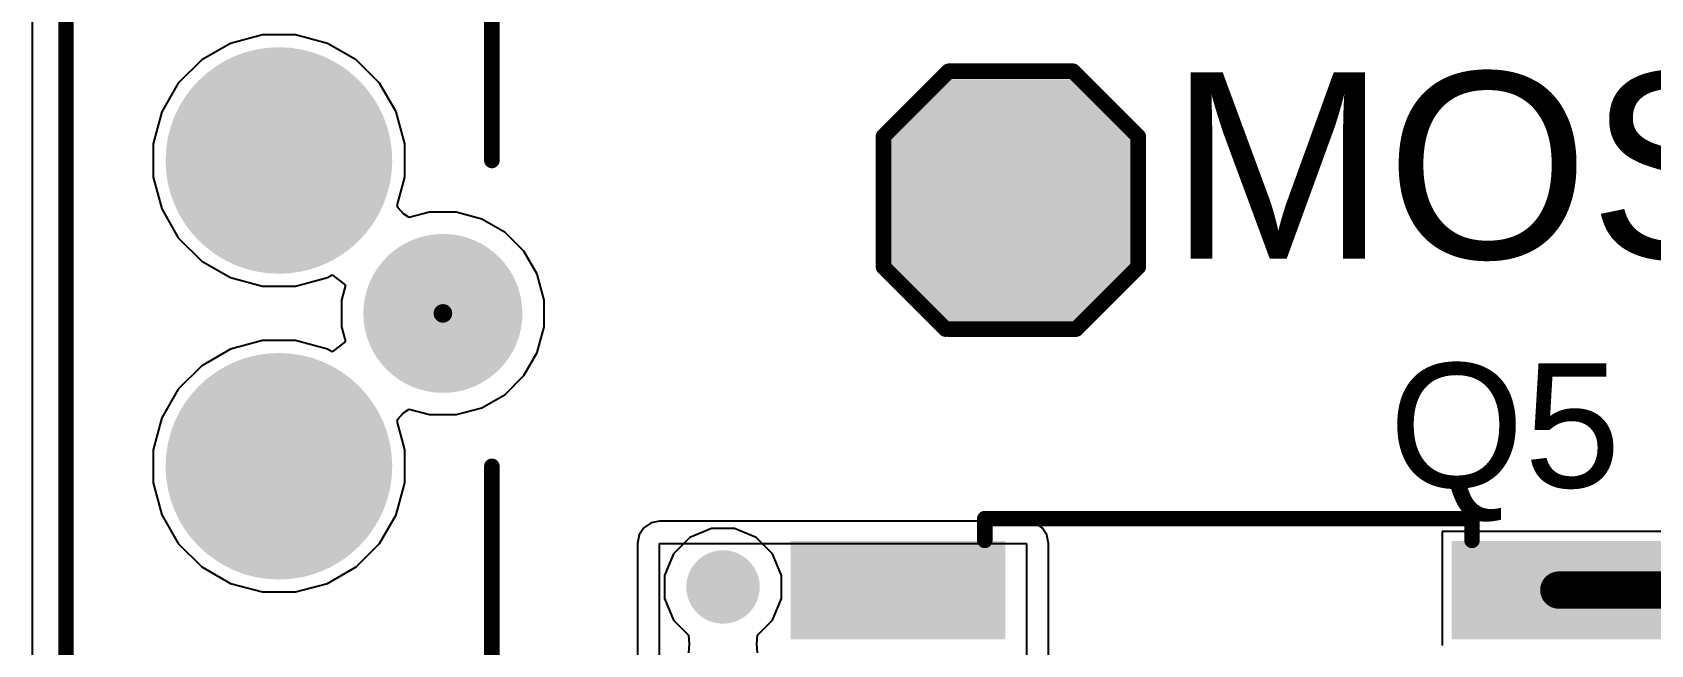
# Model space of a CAD drawing. Header units: millimetres. Extents: x 0 to 215, y 0 to 215.
# Drawn here: x 0.01 to 0.531, y 2.407 to 2.605 of the extents above; entities that cross this region are included whole.
import ezdxf

# ---------------------------------------------------------------- set-up
doc = ezdxf.new("R2010")
doc.units = ezdxf.units.MM
doc.header["$MEASUREMENT"] = 0
for name, color, linetype in [('BottomLayer', 5, 'Continuous'), ('BottomSolder', 6, 'Continuous'), ('MultiLayer', 9, 'Continuous'), ('PadHoleLayer', 156, 'Continuous'), ('TopLayer', 1, 'Continuous'), ('TopOverlay', 2, 'Continuous'), ('TopPaste', 8, 'Continuous'), ('TopSolder', 216, 'Continuous'), ('ViaHoleLayer', 16, 'Continuous')]:
    doc.layers.add(name, color=color, linetype=linetype)
doc.styles.add('Arial', font='', dxfattribs={"height": 0.2})
doc.styles.get('Arial').set_extended_font_data('Arial')

# ---------------------------------------------------------------- blocks, each defined once
blk = doc.blocks.new('SOIC_8_81')
at = {"layer": 'TopLayer'}
for points in [[(-0.07579, 0.08681), (-0.07579, 0.06319), (-0.13681, 0.06319), (-0.13681, 0.08681)], [(0.13681, 0.08681), (0.13681, 0.06319), (0.07579, 0.06319), (0.07579, 0.08681)], [(-0.07579, 0.03681), (-0.07579, 0.01319), (-0.13681, 0.01319), (-0.13681, 0.03681)], [(0.13681, 0.03681), (0.13681, 0.01319), (0.07579, 0.01319), (0.07579, 0.03681)], [(-0.07579, -0.01319), (-0.07579, -0.03681), (-0.13681, -0.03681), (-0.13681, -0.01319)], [(0.13681, -0.01319), (0.13681, -0.03681), (0.07579, -0.03681), (0.07579, -0.01319)], [(-0.07579, -0.06319), (-0.07579, -0.08681), (-0.13681, -0.08681), (-0.13681, -0.06319)], [(0.13681, -0.06319), (0.13681, -0.08681), (0.07579, -0.08681), (0.07579, -0.06319)]]:
    blk.add_hatch(color=1, dxfattribs=at).paths.add_polyline_path(points)
at = {"layer": 'TopOverlay'}
blk.add_hatch(color=2, dxfattribs=at).paths.add_polyline_path([(-0.072, 0.062), (-0.059, 0.062), (-0.059, 0.088), (-0.072, 0.088)])
at = {"layer": 'TopPaste'}
for points in [[(-0.07579, 0.08681), (-0.07579, 0.06319), (-0.13681, 0.06319), (-0.13681, 0.08681)], [(0.13681, 0.08681), (0.13681, 0.06319), (0.07579, 0.06319), (0.07579, 0.08681)], [(-0.07579, 0.03681), (-0.07579, 0.01319), (-0.13681, 0.01319), (-0.13681, 0.03681)], [(0.13681, 0.03681), (0.13681, 0.01319), (0.07579, 0.01319), (0.07579, 0.03681)], [(-0.07579, -0.01319), (-0.07579, -0.03681), (-0.13681, -0.03681), (-0.13681, -0.01319)], [(0.13681, -0.01319), (0.13681, -0.03681), (0.07579, -0.03681), (0.07579, -0.01319)], [(-0.07579, -0.06319), (-0.07579, -0.08681), (-0.13681, -0.08681), (-0.13681, -0.06319)], [(0.13681, -0.06319), (0.13681, -0.08681), (0.07579, -0.08681), (0.07579, -0.06319)]]:
    blk.add_hatch(color=8, dxfattribs=at).paths.add_polyline_path(points)
at = {"layer": 'TopSolder'}
for points in [[(-0.07179, 0.09081), (-0.07179, 0.05919), (-0.14081, 0.05919), (-0.14081, 0.09081)], [(0.14081, 0.09081), (0.14081, 0.05919), (0.07179, 0.05919), (0.07179, 0.09081)], [(-0.07179, 0.04081), (-0.07179, 0.00919), (-0.14081, 0.00919), (-0.14081, 0.04081)], [(0.14081, 0.04081), (0.14081, 0.00919), (0.07179, 0.00919), (0.07179, 0.04081)], [(-0.07179, -0.00919), (-0.07179, -0.04081), (-0.14081, -0.04081), (-0.14081, -0.00919)], [(0.14081, -0.00919), (0.14081, -0.04081), (0.07179, -0.04081), (0.07179, -0.00919)], [(-0.07179, -0.05919), (-0.07179, -0.09081), (-0.14081, -0.09081), (-0.14081, -0.05919)], [(0.14081, -0.05919), (0.14081, -0.09081), (0.07179, -0.09081), (0.07179, -0.05919)]]:
    blk.add_hatch(color=216, dxfattribs=at).paths.add_polyline_path(points)
at = {"layer": 'TopOverlay', "const_width": 0.005}
for points in [[(0.07837, 0.098), (-0.07837, 0.098)], [(-0.07837, 0.098), (-0.07837, 0.091)], [(0.07837, 0.098), (0.07837, 0.091)], [(-0.148, 0.08), (-0.148, 0.07)], [(-0.143, 0.075), (-0.148, 0.08)], [(-0.143, 0.075), (-0.148, 0.07)], [(-0.07837, -0.091), (-0.07837, -0.098)], [(0.07837, -0.091), (0.07837, -0.098)], [(0.07837, -0.098), (-0.07837, -0.098)]]:
    blk.add_lwpolyline(points, dxfattribs=at)
at = {"layer": 'TopOverlay', "const_width": 0.0025}
for points in [[(-0.07962, 0.098, 1), (-0.07712, 0.098, 1)], [(-0.07962, 0.098, 1), (-0.07712, 0.098, 1)], [(0.07712, 0.098, 1), (0.07962, 0.098, 1)], [(0.07712, 0.098, 1), (0.07962, 0.098, 1)], [(-0.07962, 0.091, 1), (-0.07712, 0.091, 1)], [(0.07712, 0.091, 1), (0.07962, 0.091, 1)], [(-0.14925, 0.08, 1), (-0.14675, 0.08, 1)], [(-0.14925, 0.08, 1), (-0.14675, 0.08, 1)], [(-0.14425, 0.075, 1), (-0.14175, 0.075, 1)], [(-0.14425, 0.075, 1), (-0.14175, 0.075, 1)], [(-0.14925, 0.07, 1), (-0.14675, 0.07, 1)], [(-0.14925, 0.07, 1), (-0.14675, 0.07, 1)], [(-0.07962, -0.091, 1), (-0.07712, -0.091, 1)], [(0.07712, -0.091, 1), (0.07962, -0.091, 1)], [(-0.07962, -0.098, 1), (-0.07712, -0.098, 1)], [(-0.07962, -0.098, 1), (-0.07712, -0.098, 1)], [(0.07712, -0.098, 1), (0.07962, -0.098, 1)], [(0.07712, -0.098, 1), (0.07962, -0.098, 1)]]:
    blk.add_lwpolyline(points, format="xyb", close=True, dxfattribs=at)
blk = doc.blocks.new('T____P______TH_1_8___H_________0_92___104')
at = {"layer": 'BottomLayer'}
blk.add_hatch(color=5, dxfattribs=at).paths.add_polyline_path([(0.01772, 0.03543), (-0.01772, 0.03543), (-0.03543, 0.01772), (-0.03543, -0.01772), (-0.01772, -0.03543), (0.01772, -0.03543), (0.03543, -0.01772), (0.03543, 0.01772)])
at = {"layer": 'BottomSolder'}
blk.add_hatch(color=6, dxfattribs=at).paths.add_polyline_path([(0.01972, 0.03943), (-0.01972, 0.03943), (-0.03943, 0.01972), (-0.03943, -0.01972), (-0.01972, -0.03943), (0.01972, -0.03943), (0.03943, -0.01972), (0.03943, 0.01972)])
at = {"layer": 'MultiLayer'}
blk.add_hatch(color=9, dxfattribs=at).paths.add_polyline_path([(0.01772, 0.03543), (-0.01772, 0.03543), (-0.03543, 0.01772), (-0.03543, -0.01772), (-0.01772, -0.03543), (0.01772, -0.03543), (0.03543, -0.01772), (0.03543, 0.01772)])
at = {"layer": 'PadHoleLayer'}
h = blk.add_hatch(color=156, dxfattribs=at)
edge = h.paths.add_edge_path()
edge.add_arc((0, 0), 0.01811, 0, 360)
at = {"layer": 'TopLayer'}
blk.add_hatch(color=1, dxfattribs=at).paths.add_polyline_path([(0.01772, 0.03543), (-0.01772, 0.03543), (-0.03543, 0.01772), (-0.03543, -0.01772), (-0.01772, -0.03543), (0.01772, -0.03543), (0.03543, -0.01772), (0.03543, 0.01772)])
at = {"layer": 'TopSolder'}
blk.add_hatch(color=216, dxfattribs=at).paths.add_polyline_path([(0.01972, 0.03943), (-0.01972, 0.03943), (-0.03943, 0.01972), (-0.03943, -0.01972), (-0.01972, -0.03943), (0.01972, -0.03943), (0.03943, -0.01972), (0.03943, 0.01972)])
at = {"layer": 'TopOverlay', "const_width": 0.005}
for points in [[(-0.041, 0.021), (-0.02, 0.042)], [(-0.02, 0.042), (0.02, 0.042)], [(0.02, 0.042), (0.041, 0.021)], [(-0.041, -0.021), (-0.041, 0.021)], [(0.041, -0.021), (0.041, 0.021)], [(-0.041, -0.021), (-0.021, -0.041)], [(0.021, -0.041), (0.041, -0.021)], [(-0.02, -0.041), (0.021, -0.041)]]:
    blk.add_lwpolyline(points, dxfattribs=at)
at = {"layer": 'TopOverlay', "const_width": 0.0025}
for points in [[(-0.02125, 0.042, 1), (-0.01875, 0.042, 1)], [(-0.02125, 0.042, 1), (-0.01875, 0.042, 1)], [(0.01875, 0.042, 1), (0.02125, 0.042, 1)], [(0.01875, 0.042, 1), (0.02125, 0.042, 1)], [(-0.04225, 0.021, 1), (-0.03975, 0.021, 1)], [(-0.04225, 0.021, 1), (-0.03975, 0.021, 1)], [(0.03975, 0.021, 1), (0.04225, 0.021, 1)], [(0.03975, 0.021, 1), (0.04225, 0.021, 1)], [(-0.04225, -0.021, 1), (-0.03975, -0.021, 1)], [(-0.04225, -0.021, 1), (-0.03975, -0.021, 1)], [(0.03975, -0.021, 1), (0.04225, -0.021, 1)], [(0.03975, -0.021, 1), (0.04225, -0.021, 1)], [(-0.02225, -0.041, 1), (-0.01975, -0.041, 1)], [(-0.02125, -0.041, 1), (-0.01875, -0.041, 1)], [(0.01975, -0.041, 1), (0.02225, -0.041, 1)], [(0.01975, -0.041, 1), (0.02225, -0.041, 1)]]:
    blk.add_lwpolyline(points, format="xyb", close=True, dxfattribs=at)
blk = doc.blocks.new('1053111206_108')
at = {"layer": 'BottomLayer'}
h = blk.add_hatch(color=5, dxfattribs=at)
edge = h.paths.add_edge_path()
edge.add_arc((-0.04921, 0.02638), 0.03346, 0, 360)
h = blk.add_hatch(color=5, dxfattribs=at)
edge = h.paths.add_edge_path()
edge.add_arc((0.04921, 0.02638), 0.03346, 0, 360)
at = {"layer": 'BottomSolder'}
h = blk.add_hatch(color=6, dxfattribs=at)
edge = h.paths.add_edge_path()
edge.add_arc((-0.04921, 0.02638), 0.03646, 0, 360)
h = blk.add_hatch(color=6, dxfattribs=at)
edge = h.paths.add_edge_path()
edge.add_arc((0.04921, 0.02638), 0.03646, 0, 360)
h = blk.add_hatch(color=6, dxfattribs=at)
edge = h.paths.add_edge_path()
edge.add_arc((0, -0.02638), 0.003, 0, 360)
at = {"layer": 'MultiLayer'}
h = blk.add_hatch(color=9, dxfattribs=at)
edge = h.paths.add_edge_path()
edge.add_arc((-0.04921, 0.02638), 0.03346, 0, 360)
h = blk.add_hatch(color=9, dxfattribs=at)
edge = h.paths.add_edge_path()
edge.add_arc((0.04921, 0.02638), 0.03346, 0, 360)
at = {"layer": 'PadHoleLayer'}
h = blk.add_hatch(color=156, dxfattribs=at)
edge = h.paths.add_edge_path()
edge.add_arc((-0.04921, 0.02638), 0.02362, 0, 360)
h = blk.add_hatch(color=156, dxfattribs=at)
edge = h.paths.add_edge_path()
edge.add_arc((0.04921, 0.02638), 0.02362, 0, 360)
h = blk.add_hatch(color=156, dxfattribs=at)
edge = h.paths.add_edge_path()
edge.add_arc((0, -0.02638), 0.02559, 0, 360)
at = {"layer": 'TopLayer'}
h = blk.add_hatch(color=1, dxfattribs=at)
edge = h.paths.add_edge_path()
edge.add_arc((-0.04921, 0.02638), 0.03346, 0, 360)
h = blk.add_hatch(color=1, dxfattribs=at)
edge = h.paths.add_edge_path()
edge.add_arc((0.04921, 0.02638), 0.03346, 0, 360)
at = {"layer": 'TopSolder'}
h = blk.add_hatch(color=216, dxfattribs=at)
edge = h.paths.add_edge_path()
edge.add_arc((-0.04921, 0.02638), 0.03646, 0, 360)
h = blk.add_hatch(color=216, dxfattribs=at)
edge = h.paths.add_edge_path()
edge.add_arc((0.04921, 0.02638), 0.03646, 0, 360)
h = blk.add_hatch(color=216, dxfattribs=at)
edge = h.paths.add_edge_path()
edge.add_arc((0, -0.02638), 0.003, 0, 360)
at = {"layer": 'TopOverlay', "const_width": 0.005}
for points in [[(-0.36732, 0.09488), (0.36732, 0.09488)], [(-0.36732, -0.04213), (-0.04921, -0.04213)], [(0.04921, -0.04213), (0.36732, -0.04213)]]:
    blk.add_lwpolyline(points, dxfattribs=at)
at = {"layer": 'TopOverlay', "const_width": 0.0025}
for points in [[(-0.05046, -0.04213, 1), (-0.04796, -0.04213, 1)], [(0.04796, -0.04213, 1), (0.05046, -0.04213, 1)]]:
    blk.add_lwpolyline(points, format="xyb", close=True, dxfattribs=at)

msp = doc.modelspace()

# ---------------------------------------------------------------- hatches: boundary and pattern name
at = {"layer": 'BottomLayer'}
h = msp.add_hatch(color=5, dxfattribs=at)
edge = h.paths.add_edge_path()
edge.add_arc((0.2324, 2.426), 0.01181, 0, 360)
at = {"layer": 'TopLayer'}
h = msp.add_hatch(color=1, dxfattribs=at)
edge = h.paths.add_edge_path()
edge.add_arc((0.2324, 2.426), 0.01181, 0, 360)
at = {"layer": 'ViaHoleLayer'}
h = msp.add_hatch(color=16, dxfattribs=at)
edge = h.paths.add_edge_path()
edge.add_arc((0.2324, 2.426), 0.00591, 0, 360)

# ---------------------------------------------------------------- linework, layer by layer
at = {"layer": 'BottomLayer'}
for p, q in [((0.0102, 0.0102), (0.0102, 3.2398)), ((0.08419, 2.60374), (0.0739, 2.60098)), ((0.09485, 2.60374), (0.08419, 2.60374)), ((0.10514, 2.60098), (0.09485, 2.60374)), ((0.0739, 2.60098), (0.06467, 2.59566)), ((0.11437, 2.59566), (0.10514, 2.60098)), ((0.06467, 2.59566), (0.05714, 2.58812)), ((0.1219, 2.58812), (0.11437, 2.59566)), ((0.05714, 2.58812), (0.05181, 2.57889)), ((0.12723, 2.57889), (0.1219, 2.58812)), ((0.30378, 2.59243), (0.28257, 2.57122)), ((0.34622, 2.59243), (0.30378, 2.59243)), ((0.36743, 2.57122), (0.34622, 2.59243)), ((0.05181, 2.57889), (0.04906, 2.5686)), ((0.12998, 2.5686), (0.12723, 2.57889)), ((0.04906, 2.5686), (0.04906, 2.55795)), ((0.12998, 2.55795), (0.12998, 2.5686)), ((0.28257, 2.57122), (0.28257, 2.52878)), ((0.36743, 2.52878), (0.36743, 2.57122)), ((0.04906, 2.55795), (0.05181, 2.54766)), ((0.12753, 2.54881), (0.12998, 2.55795)), ((0.05181, 2.54766), (0.05714, 2.53843)), ((0.12793, 2.54801), (0.12753, 2.54881)), ((0.12964, 2.54606), (0.12793, 2.54801)), ((0.1314, 2.54489), (0.12964, 2.54606)), ((0.13798, 2.54665), (0.1314, 2.54489)), ((0.14657, 2.54665), (0.13798, 2.54665)), ((0.15485, 2.54443), (0.14657, 2.54665)), ((0.16229, 2.54014), (0.15485, 2.54443)), ((0.05714, 2.53843), (0.06467, 2.5309)), ((0.16835, 2.53407), (0.16229, 2.54014)), ((0.06467, 2.5309), (0.0739, 2.52557)), ((0.17264, 2.52664), (0.16835, 2.53407)), ((0.0739, 2.52557), (0.08419, 2.52281)), ((0.09485, 2.52281), (0.10514, 2.52557)), ((0.10514, 2.52557), (0.10668, 2.52646)), ((0.10668, 2.52646), (0.11097, 2.52316)), ((0.17487, 2.51835), (0.17264, 2.52664)), ((0.28257, 2.52878), (0.30378, 2.50757)), ((0.34622, 2.50757), (0.36743, 2.52878)), ((0.08419, 2.52281), (0.09485, 2.52281)), ((0.11097, 2.52316), (0.10969, 2.51835)), ((0.10969, 2.51835), (0.10969, 2.50977)), ((0.17487, 2.50977), (0.17487, 2.51835)), ((0.10969, 2.50977), (0.11097, 2.50496)), ((0.17264, 2.50148), (0.17487, 2.50977)), ((0.08419, 2.50531), (0.0739, 2.50256)), ((0.09485, 2.50531), (0.08419, 2.50531)), ((0.10514, 2.50256), (0.09485, 2.50531)), ((0.11097, 2.50496), (0.10668, 2.50167)), ((0.30378, 2.50757), (0.34622, 2.50757)), ((0.0739, 2.50256), (0.06467, 2.49723)), ((0.10668, 2.50167), (0.10514, 2.50256)), ((0.16835, 2.49405), (0.17264, 2.50148)), ((0.06467, 2.49723), (0.05714, 2.4897)), ((0.16229, 2.48798), (0.16835, 2.49405)), ((0.05714, 2.4897), (0.05181, 2.48047)), ((0.14657, 2.48147), (0.15485, 2.48369)), ((0.15485, 2.48369), (0.16229, 2.48798)), ((0.05181, 2.48047), (0.04906, 2.47018)), ((0.12753, 2.47932), (0.12793, 2.48011)), ((0.12998, 2.47018), (0.12753, 2.47932)), ((0.12793, 2.48011), (0.12964, 2.48207)), ((0.12964, 2.48207), (0.1314, 2.48324)), ((0.1314, 2.48324), (0.13798, 2.48147)), ((0.13798, 2.48147), (0.14657, 2.48147)), ((0.04906, 2.47018), (0.04906, 2.45952)), ((0.12998, 2.45952), (0.12998, 2.47018)), ((0.04906, 2.45952), (0.05181, 2.44923)), ((0.12723, 2.44923), (0.12998, 2.45952)), ((0.05181, 2.44923), (0.05714, 2.44)), ((0.1219, 2.44), (0.12723, 2.44923)), ((0.22175, 2.44195), (0.21645, 2.43666)), ((0.22866, 2.44481), (0.22175, 2.44195)), ((0.23614, 2.44481), (0.22866, 2.44481)), ((0.24306, 2.44195), (0.23614, 2.44481)), ((0.24835, 2.43666), (0.24306, 2.44195)), ((0.05714, 2.44), (0.06467, 2.43247)), ((0.11437, 2.43247), (0.1219, 2.44)), ((0.21645, 2.43666), (0.21359, 2.42974)), ((0.25121, 2.42974), (0.24835, 2.43666)), ((0.06467, 2.43247), (0.0739, 2.42714)), ((0.10514, 2.42714), (0.11437, 2.43247)), ((0.0739, 2.42714), (0.08419, 2.42439)), ((0.09485, 2.42439), (0.10514, 2.42714)), ((0.21359, 2.42974), (0.21359, 2.42226)), ((0.25121, 2.42226), (0.25121, 2.42974)), ((0.08419, 2.42439), (0.09485, 2.42439)), ((0.21359, 2.42226), (0.21645, 2.41534)), ((0.24835, 2.41534), (0.25121, 2.42226)), ((0.21645, 2.41534), (0.22129, 2.41051)), ((0.24351, 2.41051), (0.24835, 2.41534)), ((0.22129, 2.41051), (0.22154, 2.40767)), ((0.22154, 2.40767), (0.22129, 2.40483)), ((0.24326, 2.40767), (0.24351, 2.41051)), ((0.24351, 2.40483), (0.24326, 2.40767))]:
    msp.add_line(p, q, dxfattribs=at)
at = {"layer": 'TopLayer'}
for p, q in [((0.0102, 2.33193), (0.0102, 3.2398)), ((0.08419, 2.60374), (0.0739, 2.60098)), ((0.09485, 2.60374), (0.08419, 2.60374)), ((0.10514, 2.60098), (0.09485, 2.60374)), ((0.0739, 2.60098), (0.06467, 2.59566)), ((0.11437, 2.59566), (0.10514, 2.60098)), ((0.06467, 2.59566), (0.05714, 2.58812)), ((0.1219, 2.58812), (0.11437, 2.59566)), ((0.05714, 2.58812), (0.05181, 2.57889)), ((0.12723, 2.57889), (0.1219, 2.58812)), ((0.30378, 2.59243), (0.28257, 2.57122)), ((0.34622, 2.59243), (0.30378, 2.59243)), ((0.36743, 2.57122), (0.34622, 2.59243)), ((0.05181, 2.57889), (0.04906, 2.5686)), ((0.12998, 2.5686), (0.12723, 2.57889)), ((0.04906, 2.5686), (0.04906, 2.55795)), ((0.12998, 2.55795), (0.12998, 2.5686)), ((0.28257, 2.57122), (0.28257, 2.52878)), ((0.36743, 2.52878), (0.36743, 2.57122)), ((0.04906, 2.55795), (0.05181, 2.54766)), ((0.12753, 2.54881), (0.12998, 2.55795)), ((0.05181, 2.54766), (0.05714, 2.53843)), ((0.12793, 2.54801), (0.12753, 2.54881)), ((0.12964, 2.54606), (0.12793, 2.54801)), ((0.1314, 2.54489), (0.12964, 2.54606)), ((0.13798, 2.54665), (0.1314, 2.54489)), ((0.14657, 2.54665), (0.13798, 2.54665)), ((0.15485, 2.54443), (0.14657, 2.54665)), ((0.16229, 2.54014), (0.15485, 2.54443)), ((0.05714, 2.53843), (0.06467, 2.5309)), ((0.16835, 2.53407), (0.16229, 2.54014)), ((0.06467, 2.5309), (0.0739, 2.52557)), ((0.17264, 2.52664), (0.16835, 2.53407)), ((0.0739, 2.52557), (0.08419, 2.52281)), ((0.09485, 2.52281), (0.10514, 2.52557)), ((0.10514, 2.52557), (0.10668, 2.52646)), ((0.10668, 2.52646), (0.11097, 2.52316)), ((0.17487, 2.51835), (0.17264, 2.52664)), ((0.28257, 2.52878), (0.30378, 2.50757)), ((0.34622, 2.50757), (0.36743, 2.52878)), ((0.08419, 2.52281), (0.09485, 2.52281)), ((0.11097, 2.52316), (0.10969, 2.51835)), ((0.10969, 2.51835), (0.10969, 2.50977)), ((0.17487, 2.50977), (0.17487, 2.51835)), ((0.10969, 2.50977), (0.11097, 2.50496)), ((0.17264, 2.50148), (0.17487, 2.50977)), ((0.08419, 2.50531), (0.0739, 2.50256)), ((0.09485, 2.50531), (0.08419, 2.50531)), ((0.10514, 2.50256), (0.09485, 2.50531)), ((0.11097, 2.50496), (0.10668, 2.50167)), ((0.30378, 2.50757), (0.34622, 2.50757)), ((0.0739, 2.50256), (0.06467, 2.49723)), ((0.10668, 2.50167), (0.10514, 2.50256)), ((0.16835, 2.49405), (0.17264, 2.50148)), ((0.06467, 2.49723), (0.05714, 2.4897)), ((0.16229, 2.48798), (0.16835, 2.49405)), ((0.05714, 2.4897), (0.05181, 2.48047)), ((0.14657, 2.48147), (0.15485, 2.48369)), ((0.15485, 2.48369), (0.16229, 2.48798)), ((0.05181, 2.48047), (0.04906, 2.47018)), ((0.12753, 2.47932), (0.12793, 2.48011)), ((0.12998, 2.47018), (0.12753, 2.47932)), ((0.12793, 2.48011), (0.12964, 2.48207)), ((0.12964, 2.48207), (0.1314, 2.48324)), ((0.1314, 2.48324), (0.13798, 2.48147)), ((0.13798, 2.48147), (0.14657, 2.48147)), ((0.04906, 2.47018), (0.04906, 2.45952)), ((0.12998, 2.45952), (0.12998, 2.47018)), ((0.04906, 2.45952), (0.05181, 2.44923)), ((0.12723, 2.44923), (0.12998, 2.45952)), ((0.05181, 2.44923), (0.05714, 2.44)), ((0.1219, 2.44), (0.12723, 2.44923)), ((0.212, 2.44714), (0.20927, 2.44659)), ((0.33, 2.44714), (0.212, 2.44714)), ((0.33273, 2.44659), (0.33, 2.44714)), ((0.20541, 2.44273), (0.20486, 2.44)), ((0.20695, 2.44505), (0.20541, 2.44273)), ((0.20927, 2.44659), (0.20695, 2.44505)), ((0.33505, 2.44505), (0.33273, 2.44659)), ((0.33659, 2.44273), (0.33505, 2.44505)), ((0.33714, 2.44), (0.33659, 2.44273)), ((0.53881, 2.44381), (0.46379, 2.44381)), ((0.46379, 2.44381), (0.46379, 2.40714)), ((0.05714, 2.44), (0.06467, 2.43247)), ((0.11437, 2.43247), (0.1219, 2.44)), ((0.20486, 2.44), (0.20486, 2.33214)), ((0.212, 2.325), (0.212, 2.44)), ((0.212, 2.44), (0.33, 2.44)), ((0.33, 2.44), (0.33, 2.145)), ((0.33714, 2.145), (0.33714, 2.44)), ((0.06467, 2.43247), (0.0739, 2.42714)), ((0.10514, 2.42714), (0.11437, 2.43247)), ((0.0739, 2.42714), (0.08419, 2.42439)), ((0.09485, 2.42439), (0.10514, 2.42714)), ((0.08419, 2.42439), (0.09485, 2.42439))]:
    msp.add_line(p, q, dxfattribs=at)
at = {"layer": 'TopLayer', "const_width": 0.012}
msp.add_lwpolyline([(0.5013, 2.425), (0.615, 2.425)], dxfattribs=at)
at = {"layer": 'TopLayer', "const_width": 0.006}
msp.add_lwpolyline([(0.4983, 2.425, 1), (0.5043, 2.425, 1)], format="xyb", close=True, dxfattribs=at)

# ---------------------------------------------------------------- block references
for name, p, rotation in [('1053111206_108', (0.1159, 2.51406), 90), ('SOIC_8_81', (0.395, 2.35), 180)]:
    msp.add_blockref(name, p, dxfattribs=dict(rotation=rotation))
msp.add_blockref('T____P______TH_1_8___H_________0_92___104', (0.325, 2.55))

# ---------------------------------------------------------------- texts
at = {"layer": 'TopOverlay', "style": 'Arial'}
for s, height, p in [('MOSI', 0.06, (0.376, 2.5317)), ('Q5', 0.04, (0.44668, 2.45801))]:
    msp.add_text(s, height=height, dxfattribs=at).set_placement(p)

doc.saveas('drawing.dxf')
